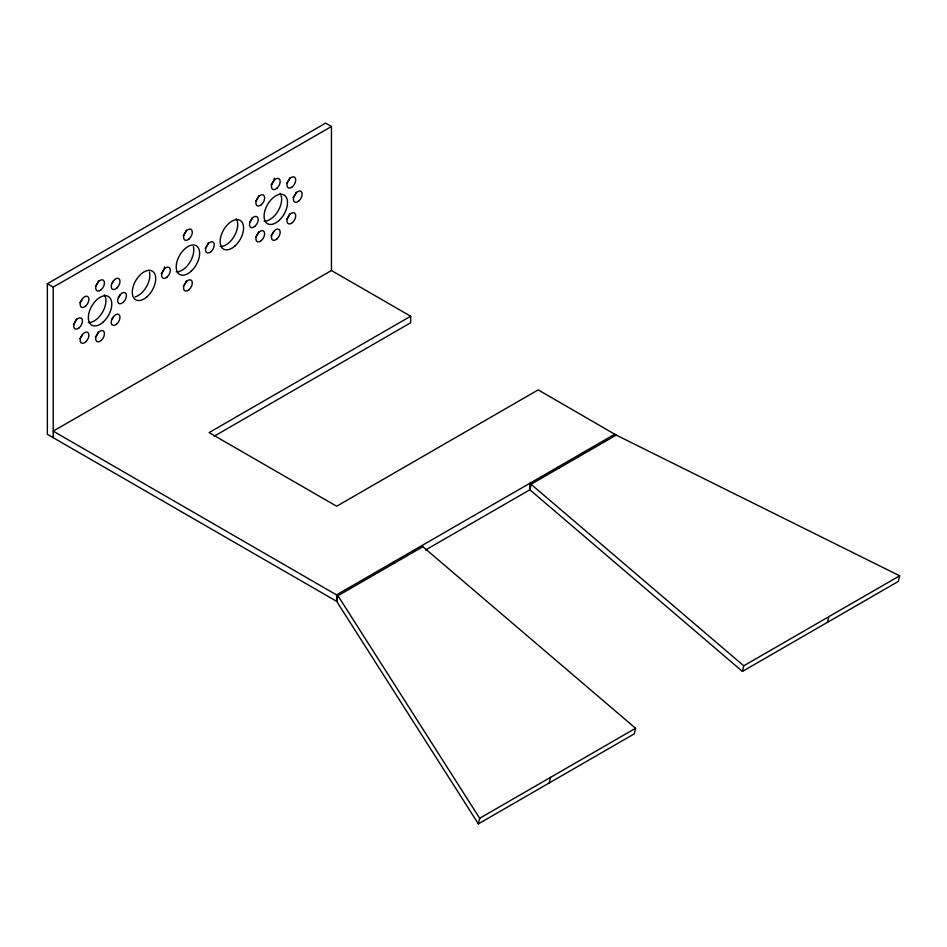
<?xml version="1.0" encoding="UTF-8"?>
<svg xmlns="http://www.w3.org/2000/svg" width="947" height="947" viewBox="0 0 947 947"><rect width="100%" height="100%" fill="white"/><g stroke="black" fill="none" stroke-linecap="round" stroke-linejoin="round"><path stroke-width="1.42" d="M421.675 545.697L635.579 728.279L634.253 733.878L478.365 823.878L479.679 818.279L337.961 595.734L53.21 431.145L331.45 270.511L410.667 316.227L410.667 322.773L214.2 436.2M549.224 782.968L550.538 777.369M614.887 434.14L529.87 483.266L529.858 489.777L742.436 671.423L743.762 665.812L899.65 575.812L616.213 435.087L538.216 389.868L336.647 506.243L209.098 432.601L410.667 316.227M827.465 622.321L828.791 616.722M899.65 575.812L898.324 581.422L742.436 671.423M478.365 823.878L336.647 601.333L47.35 434.306L47.35 283.757L325.59 123.122L331.45 126.496L331.45 270.511M47.35 283.757L53.21 287.142L331.45 126.496M423.001 546.632L337.961 595.734L336.647 601.333L336.647 594.787L529.87 483.266L743.762 665.812M616.213 435.087L531.184 484.177L529.858 489.777L425.511 550.018M479.679 818.279L635.579 728.279M558.209 466.871L559.523 467.818M393.325 562.056L394.65 563.003M53.21 287.142L53.21 437.692M186.322 230.204A6.215 3.587 -60 0 1 183.209 235.578M289.723 213.809A6.215 3.587 -60 0 1 286.61 219.183M274.334 178.072A6.215 3.587 -60 0 1 271.079 184.854M296.151 192.158A6.215 3.587 -60 0 1 293.049 197.532M289.723 177.929A6.215 3.587 -60 0 1 286.61 183.316M186.322 280.928A6.215 3.587 -60 0 1 183.209 286.314M273.742 231.684A6.215 3.587 -60 0 1 271.079 235.578M149.46 272.038A16.573 9.565 -60 0 1 135.113 296.885M280.087 193.354A16.573 9.565 -60 0 1 278.229 210.755A16.573 9.565 -60 0 1 264.083 221.077M164.506 266.853A6.215 3.587 -60 0 1 161.25 273.624M76.494 318.973A6.215 3.587 -60 0 1 73.381 324.359M208.281 242.882A6.215 3.587 -60 0 1 205.179 248.268M113.545 280.868A6.215 3.587 -60 0 1 111.935 283.65M193.389 246.67A16.573 9.565 -60 0 1 189.211 263.313A16.573 9.565 -60 0 1 176.213 271.801M236.158 218.721A16.573 9.565 -60 0 1 234.288 236.123A16.573 9.565 -60 0 1 220.154 246.433M252.222 217.526A6.215 3.587 -60 0 1 250.174 221.787M258.649 195.875A6.215 3.587 -60 0 1 255.548 201.249M98.452 280.928A6.215 3.587 -60 0 1 95.351 286.314M82.484 298.802A6.215 3.587 -60 0 1 79.82 302.709M104.359 294.813A16.573 9.565 -60 0 1 102.501 312.214A16.573 9.565 -60 0 1 88.355 322.525M119.985 295.085A6.215 3.587 -60 0 1 118.375 297.879M113.545 316.736A6.215 3.587 -60 0 1 111.935 319.53M98.452 331.663A6.215 3.587 -60 0 1 95.351 337.037M82.484 334.67A6.215 3.587 -60 0 1 79.82 338.576M258.649 231.743A6.215 3.587 -60 0 1 255.548 237.117M298.897 200.918A6.215 3.587 -60 0 0 300.874 191.294A6.215 3.587 -60 0 0 293.523 197.816A6.215 3.587 -60 0 0 298.897 200.918M85.668 306.094A6.215 3.587 -60 0 0 87.645 296.47A6.215 3.587 -60 0 0 80.294 302.981A6.215 3.587 -60 0 0 85.668 306.094M292.469 222.569A6.215 3.587 -60 0 0 294.434 212.945A6.215 3.587 -60 0 0 287.083 219.467A6.215 3.587 -60 0 0 292.469 222.569M189.069 238.964A6.215 3.587 -60 0 0 191.045 229.34A6.215 3.587 -60 0 0 183.694 235.862A6.215 3.587 -60 0 0 189.069 238.964M292.469 186.701A6.215 3.587 -60 0 0 294.434 177.077A6.215 3.587 -60 0 0 287.083 183.588A6.215 3.587 -60 0 0 292.469 186.701M261.408 204.635A6.215 3.587 -60 0 0 263.373 195.011A6.215 3.587 -60 0 0 256.021 201.522A6.215 3.587 -60 0 0 261.408 204.635M189.069 289.699A6.215 3.587 -60 0 0 191.045 280.075A6.215 3.587 -60 0 0 183.694 286.586A6.215 3.587 -60 0 0 189.069 289.699M276.938 238.964A6.215 3.587 -60 0 0 278.903 229.34A6.215 3.587 -60 0 0 271.552 235.862A6.215 3.587 -60 0 0 276.938 238.964M276.938 188.24A6.215 3.587 -60 0 0 278.903 178.616A6.215 3.587 -60 0 0 271.552 185.127A6.215 3.587 -60 0 0 276.938 188.24M103.105 322.134A16.573 9.565 -60 0 0 108.349 296.47A16.573 9.565 -60 0 0 88.758 313.848A16.573 9.565 -60 0 0 103.105 322.134M123.169 302.377A6.215 3.587 -60 0 0 125.146 292.753A6.215 3.587 -60 0 0 117.795 299.264A6.215 3.587 -60 0 0 123.169 302.377M116.741 324.028A6.215 3.587 -60 0 0 118.706 314.404A6.215 3.587 -60 0 0 111.355 320.915A6.215 3.587 -60 0 0 116.741 324.028M101.211 340.423A6.215 3.587 -60 0 0 103.176 330.799A6.215 3.587 -60 0 0 95.825 337.31A6.215 3.587 -60 0 0 101.211 340.423M85.668 341.962A6.215 3.587 -60 0 0 87.645 332.338A6.215 3.587 -60 0 0 80.294 338.848A6.215 3.587 -60 0 0 85.668 341.962M79.24 327.745A6.215 3.587 -60 0 0 81.205 318.121A6.215 3.587 -60 0 0 73.854 324.632A6.215 3.587 -60 0 0 79.24 327.745M101.211 289.687A6.215 3.587 -60 0 0 103.176 280.063A6.215 3.587 -60 0 0 95.825 286.586A6.215 3.587 -60 0 0 101.211 289.687M116.741 288.16A6.215 3.587 -60 0 0 118.706 278.525A6.215 3.587 -60 0 0 111.355 285.047A6.215 3.587 -60 0 0 116.741 288.16M147.034 296.766A16.573 9.565 -60 0 0 152.289 271.102A16.573 9.565 -60 0 0 132.687 288.48A16.573 9.565 -60 0 0 147.034 296.766M167.11 277.009A6.215 3.587 -60 0 0 169.075 267.385A6.215 3.587 -60 0 0 161.724 273.908A6.215 3.587 -60 0 0 167.11 277.009M190.963 271.398A16.573 9.565 -60 0 0 196.218 245.735A16.573 9.565 -60 0 0 176.615 263.112A16.573 9.565 -60 0 0 190.963 271.398M211.039 251.642A6.215 3.587 -60 0 0 213.004 242.018A6.215 3.587 -60 0 0 205.653 248.54A6.215 3.587 -60 0 0 211.039 251.642M261.408 240.502A6.215 3.587 -60 0 0 263.373 230.879A6.215 3.587 -60 0 0 256.021 237.401A6.215 3.587 -60 0 0 261.408 240.502M234.903 246.042A16.573 9.565 -60 0 0 240.147 220.379A16.573 9.565 -60 0 0 220.544 237.756A16.573 9.565 -60 0 0 234.903 246.042M278.832 220.675A16.573 9.565 -60 0 0 284.088 195.011A16.573 9.565 -60 0 0 264.485 212.388A16.573 9.565 -60 0 0 278.832 220.675M254.968 226.286A6.215 3.587 -60 0 0 256.945 216.662A6.215 3.587 -60 0 0 249.594 223.172A6.215 3.587 -60 0 0 254.968 226.286"/></g></svg>
